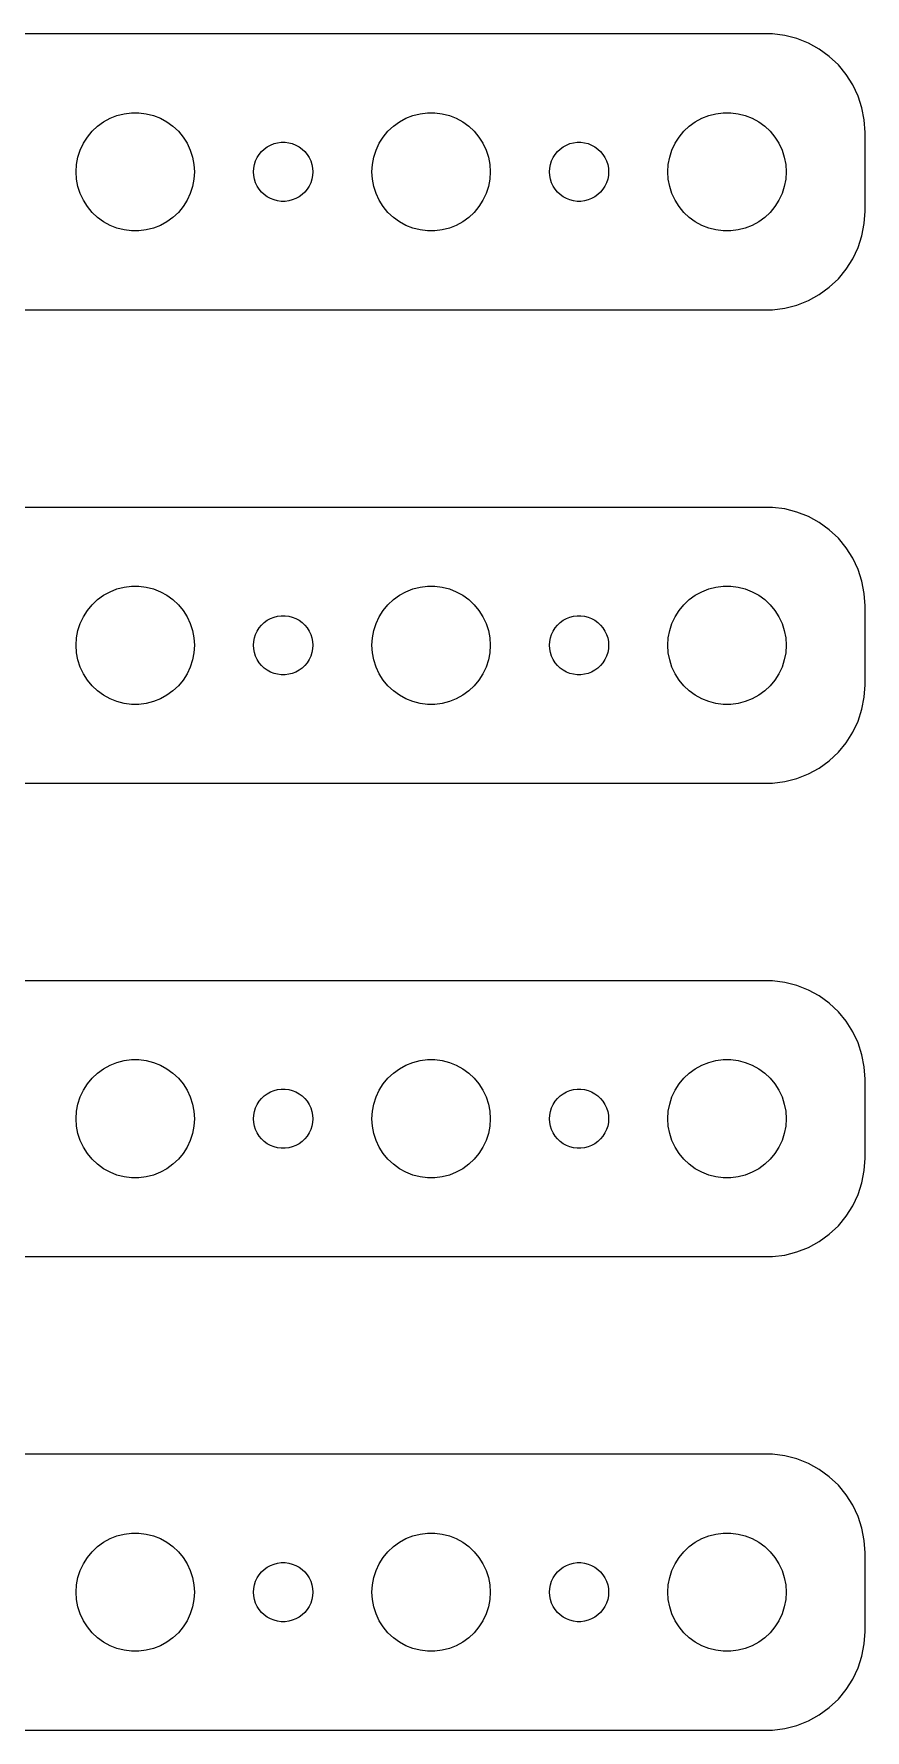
# Model space of a CAD drawing. Header units: metres. Extents: x -82 to 82, y 65 to 151.
# Drawn here: x 39.9 to 82, y 65 to 151 of the extents above; entities that cross this region are included whole.
import ezdxf

# ---------------------------------------------------------------- set-up
doc = ezdxf.new("R2010")
doc.units = ezdxf.units.M

msp = doc.modelspace()

# ---------------------------------------------------------------- linework, layer by layer
for p, q in [((77.3139, 150.99), (-77.3139, 150.99)), ((77.9369, 150.911), (77.3139, 150.99)), ((78.5451, 150.755), (77.9369, 150.911)), ((79.1289, 150.524), (78.5451, 150.755)), ((79.6791, 150.222), (79.1289, 150.524)), ((80.1871, 149.853), (79.6791, 150.222)), ((80.6448, 149.423), (80.1871, 149.853)), ((81.0451, 148.939), (80.6448, 149.423)), ((81.3815, 148.409), (81.0451, 148.939)), ((81.6489, 147.841), (81.3815, 148.409)), ((81.8429, 147.243), (81.6489, 147.841)), ((81.9606, 146.627), (81.8429, 147.243)), ((42.8131, 146.054), (43.0877, 146.312)), ((43.0877, 146.312), (43.3925, 146.533)), ((43.3925, 146.533), (43.7227, 146.714)), ((43.7227, 146.714), (44.0729, 146.853)), ((44.0729, 146.853), (44.4379, 146.947)), ((44.4379, 146.947), (44.8116, 146.994)), ((44.8116, 146.994), (45.1884, 146.994)), ((45.1884, 146.994), (45.5621, 146.947)), ((45.5621, 146.947), (45.927, 146.853)), ((45.927, 146.853), (46.2773, 146.714)), ((46.2773, 146.714), (46.6075, 146.533)), ((46.6075, 146.533), (46.9123, 146.312)), ((46.9123, 146.312), (47.1869, 146.054)), ((57.8131, 146.054), (58.0877, 146.312)), ((58.0877, 146.312), (58.3925, 146.533)), ((58.3925, 146.533), (58.7227, 146.714)), ((58.7227, 146.714), (59.0729, 146.853)), ((59.0729, 146.853), (59.4379, 146.947)), ((59.4379, 146.947), (59.8116, 146.994)), ((59.8116, 146.994), (60.1884, 146.994)), ((60.1884, 146.994), (60.5621, 146.947)), ((60.5621, 146.947), (60.927, 146.853)), ((60.927, 146.853), (61.2773, 146.714)), ((61.2773, 146.714), (61.6075, 146.533)), ((61.6075, 146.533), (61.9123, 146.312)), ((61.9123, 146.312), (62.1869, 146.054)), ((72.8131, 146.054), (73.0877, 146.312)), ((73.0877, 146.312), (73.3925, 146.533)), ((73.3925, 146.533), (73.7227, 146.714)), ((73.7227, 146.714), (74.073, 146.853)), ((74.073, 146.853), (74.4379, 146.947)), ((74.4379, 146.947), (74.8116, 146.994)), ((74.8116, 146.994), (75.1884, 146.994)), ((75.1884, 146.994), (75.5621, 146.947)), ((75.5621, 146.947), (75.927, 146.853)), ((75.927, 146.853), (76.2773, 146.714)), ((76.2773, 146.714), (76.6075, 146.533)), ((76.6075, 146.533), (76.9123, 146.312)), ((76.9123, 146.312), (77.1869, 146.054)), ((82, 146), (81.9606, 146.627)), ((42.2107, 145.104), (42.3711, 145.445)), ((42.3711, 145.445), (42.5729, 145.763)), ((42.5729, 145.763), (42.8131, 146.054)), ((47.1869, 146.054), (47.427, 145.763)), ((47.427, 145.763), (47.6289, 145.445)), ((47.6289, 145.445), (47.7893, 145.104)), ((51.6963, 145.266), (51.8613, 145.357)), ((51.8613, 145.357), (52.0365, 145.427)), ((52.0365, 145.427), (52.2189, 145.473)), ((52.2189, 145.473), (52.4058, 145.497)), ((52.4058, 145.497), (52.5942, 145.497)), ((52.5942, 145.497), (52.7811, 145.473)), ((52.7811, 145.473), (52.9635, 145.427)), ((52.9635, 145.427), (53.1387, 145.357)), ((53.1387, 145.357), (53.3037, 145.266)), ((57.2107, 145.104), (57.3711, 145.445)), ((57.3711, 145.445), (57.5729, 145.763)), ((57.5729, 145.763), (57.8131, 146.054)), ((62.1869, 146.054), (62.427, 145.763)), ((62.427, 145.763), (62.6289, 145.445)), ((62.6289, 145.445), (62.7893, 145.104)), ((66.6963, 145.266), (66.8613, 145.357)), ((66.8613, 145.357), (67.0365, 145.427)), ((67.0365, 145.427), (67.2189, 145.473)), ((67.2189, 145.473), (67.4058, 145.497)), ((67.4058, 145.497), (67.5942, 145.497)), ((67.5942, 145.497), (67.7811, 145.473)), ((67.7811, 145.473), (67.9635, 145.427)), ((67.9635, 145.427), (68.1387, 145.357)), ((68.1387, 145.357), (68.3037, 145.266)), ((72.2107, 145.104), (72.3711, 145.445)), ((72.3711, 145.445), (72.573, 145.763)), ((72.573, 145.763), (72.8131, 146.054)), ((77.1869, 146.054), (77.427, 145.763)), ((77.427, 145.763), (77.6289, 145.445)), ((77.6289, 145.445), (77.7893, 145.104)), ((82, 142), (82, 146)), ((42.0237, 144.376), (42.0942, 144.746)), ((42.0942, 144.746), (42.2107, 145.104)), ((47.7893, 145.104), (47.9057, 144.746)), ((47.9057, 144.746), (47.9763, 144.376)), ((51.0471, 144.373), (51.1053, 144.552)), ((51.1053, 144.552), (51.1855, 144.723)), ((51.1855, 144.723), (51.2865, 144.882)), ((51.2865, 144.882), (51.4065, 145.027)), ((51.4065, 145.027), (51.5439, 145.156)), ((51.5439, 145.156), (51.6963, 145.266)), ((53.3037, 145.266), (53.4561, 145.156)), ((53.4561, 145.156), (53.5934, 145.027)), ((53.5934, 145.027), (53.7135, 144.882)), ((53.7135, 144.882), (53.8145, 144.723)), ((53.8145, 144.723), (53.8947, 144.552)), ((53.8947, 144.552), (53.9529, 144.373)), ((57.0237, 144.376), (57.0942, 144.746)), ((57.0942, 144.746), (57.2107, 145.104)), ((62.7893, 145.104), (62.9057, 144.746)), ((62.9057, 144.746), (62.9763, 144.376)), ((66.0471, 144.373), (66.1053, 144.552)), ((66.1053, 144.552), (66.1855, 144.723)), ((66.1855, 144.723), (66.2865, 144.882)), ((66.2865, 144.882), (66.4065, 145.027)), ((66.4065, 145.027), (66.5439, 145.156)), ((66.5439, 145.156), (66.6963, 145.266)), ((68.3037, 145.266), (68.4561, 145.156)), ((68.4561, 145.156), (68.5934, 145.027)), ((68.5934, 145.027), (68.7135, 144.882)), ((68.7135, 144.882), (68.8145, 144.723)), ((68.8145, 144.723), (68.8947, 144.552)), ((68.8947, 144.552), (68.9529, 144.373)), ((72.0237, 144.376), (72.0943, 144.746)), ((72.0943, 144.746), (72.2107, 145.104)), ((77.7893, 145.104), (77.9057, 144.746)), ((77.9057, 144.746), (77.9763, 144.376)), ((42, 144), (42.0237, 144.376)), ((42.0237, 143.624), (42, 144)), ((42.0942, 143.254), (42.0237, 143.624)), ((47.9763, 143.624), (47.9057, 143.254)), ((47.9763, 144.376), (48, 144)), ((48, 144), (47.9763, 143.624)), ((51, 144), (51.0118, 144.188)), ((51.0118, 143.812), (51, 144)), ((51.0118, 144.188), (51.0471, 144.373)), ((51.0471, 143.627), (51.0118, 143.812)), ((51.1053, 143.448), (51.0471, 143.627)), ((53.9529, 143.627), (53.8947, 143.448)), ((53.9529, 144.373), (53.9882, 144.188)), ((53.9882, 143.812), (53.9529, 143.627)), ((53.9882, 144.188), (54, 144)), ((54, 144), (53.9882, 143.812)), ((57, 144), (57.0237, 144.376)), ((57.0237, 143.624), (57, 144)), ((57.0942, 143.254), (57.0237, 143.624)), ((62.9763, 143.624), (62.9057, 143.254)), ((62.9763, 144.376), (63, 144)), ((63, 144), (62.9763, 143.624)), ((66, 144), (66.0118, 144.188)), ((66.0118, 143.812), (66, 144)), ((66.0118, 144.188), (66.0471, 144.373)), ((66.0471, 143.627), (66.0118, 143.812)), ((66.1053, 143.448), (66.0471, 143.627)), ((68.9529, 143.627), (68.8947, 143.448)), ((68.9529, 144.373), (68.9882, 144.188)), ((68.9882, 143.812), (68.9529, 143.627)), ((68.9882, 144.188), (69, 144)), ((69, 144), (68.9882, 143.812)), ((72, 144), (72.0237, 144.376)), ((72.0237, 143.624), (72, 144)), ((72.0943, 143.254), (72.0237, 143.624)), ((77.9763, 143.624), (77.9057, 143.254)), ((77.9763, 144.376), (78, 144)), ((78, 144), (77.9763, 143.624)), ((42.2107, 142.896), (42.0942, 143.254)), ((42.3711, 142.555), (42.2107, 142.896)), ((47.7893, 142.896), (47.6289, 142.555)), ((47.9057, 143.254), (47.7893, 142.896)), ((51.1855, 143.277), (51.1053, 143.448)), ((51.2865, 143.118), (51.1855, 143.277)), ((51.4065, 142.973), (51.2865, 143.118)), ((51.5439, 142.844), (51.4065, 142.973)), ((51.6963, 142.734), (51.5439, 142.844)), ((51.8613, 142.643), (51.6963, 142.734)), ((53.3037, 142.734), (53.1387, 142.643)), ((53.4561, 142.844), (53.3037, 142.734)), ((53.5934, 142.973), (53.4561, 142.844)), ((53.7135, 143.118), (53.5934, 142.973)), ((53.8145, 143.277), (53.7135, 143.118)), ((53.8947, 143.448), (53.8145, 143.277)), ((57.2107, 142.896), (57.0942, 143.254)), ((57.3711, 142.555), (57.2107, 142.896)), ((62.7893, 142.896), (62.6289, 142.555)), ((62.9057, 143.254), (62.7893, 142.896)), ((66.1855, 143.277), (66.1053, 143.448)), ((66.2865, 143.118), (66.1855, 143.277)), ((66.4065, 142.973), (66.2865, 143.118)), ((66.5439, 142.844), (66.4065, 142.973)), ((66.6963, 142.734), (66.5439, 142.844)), ((66.8613, 142.643), (66.6963, 142.734)), ((68.3037, 142.734), (68.1387, 142.643)), ((68.4561, 142.844), (68.3037, 142.734)), ((68.5934, 142.973), (68.4561, 142.844)), ((68.7135, 143.118), (68.5934, 142.973)), ((68.8145, 143.277), (68.7135, 143.118)), ((68.8947, 143.448), (68.8145, 143.277)), ((72.2107, 142.896), (72.0943, 143.254)), ((72.3711, 142.555), (72.2107, 142.896)), ((77.7893, 142.896), (77.6289, 142.555)), ((77.9057, 143.254), (77.7893, 142.896)), ((42.5729, 142.237), (42.3711, 142.555)), ((42.8131, 141.946), (42.5729, 142.237)), ((43.0877, 141.688), (42.8131, 141.946)), ((47.1869, 141.946), (46.9123, 141.688)), ((47.427, 142.237), (47.1869, 141.946)), ((47.6289, 142.555), (47.427, 142.237)), ((52.0365, 142.573), (51.8613, 142.643)), ((52.2189, 142.527), (52.0365, 142.573)), ((52.4058, 142.503), (52.2189, 142.527)), ((52.5942, 142.503), (52.4058, 142.503)), ((52.7811, 142.527), (52.5942, 142.503)), ((52.9635, 142.573), (52.7811, 142.527)), ((53.1387, 142.643), (52.9635, 142.573)), ((57.5729, 142.237), (57.3711, 142.555)), ((57.8131, 141.946), (57.5729, 142.237)), ((58.0877, 141.688), (57.8131, 141.946)), ((62.1869, 141.946), (61.9123, 141.688)), ((62.427, 142.237), (62.1869, 141.946)), ((62.6289, 142.555), (62.427, 142.237)), ((67.0365, 142.573), (66.8613, 142.643)), ((67.2189, 142.527), (67.0365, 142.573)), ((67.4058, 142.503), (67.2189, 142.527)), ((67.5942, 142.503), (67.4058, 142.503)), ((67.7811, 142.527), (67.5942, 142.503)), ((67.9635, 142.573), (67.7811, 142.527)), ((68.1387, 142.643), (67.9635, 142.573)), ((72.573, 142.237), (72.3711, 142.555)), ((72.8131, 141.946), (72.573, 142.237)), ((73.0877, 141.688), (72.8131, 141.946)), ((77.1869, 141.946), (76.9123, 141.688)), ((77.427, 142.237), (77.1869, 141.946)), ((77.6289, 142.555), (77.427, 142.237)), ((81.9606, 141.373), (82, 142)), ((43.3925, 141.467), (43.0877, 141.688)), ((43.7227, 141.286), (43.3925, 141.467)), ((44.0729, 141.147), (43.7227, 141.286)), ((44.4379, 141.053), (44.0729, 141.147)), ((44.8116, 141.006), (44.4379, 141.053)), ((45.5621, 141.053), (45.1884, 141.006)), ((45.927, 141.147), (45.5621, 141.053)), ((46.2773, 141.286), (45.927, 141.147)), ((46.6075, 141.467), (46.2773, 141.286)), ((46.9123, 141.688), (46.6075, 141.467)), ((58.3925, 141.467), (58.0877, 141.688)), ((58.7227, 141.286), (58.3925, 141.467)), ((59.0729, 141.147), (58.7227, 141.286)), ((59.4379, 141.053), (59.0729, 141.147)), ((59.8116, 141.006), (59.4379, 141.053)), ((60.5621, 141.053), (60.1884, 141.006)), ((60.927, 141.147), (60.5621, 141.053)), ((61.2773, 141.286), (60.927, 141.147)), ((61.6075, 141.467), (61.2773, 141.286)), ((61.9123, 141.688), (61.6075, 141.467)), ((73.3925, 141.467), (73.0877, 141.688)), ((73.7227, 141.286), (73.3925, 141.467)), ((74.073, 141.147), (73.7227, 141.286)), ((74.4379, 141.053), (74.073, 141.147)), ((74.8116, 141.006), (74.4379, 141.053)), ((75.5621, 141.053), (75.1884, 141.006)), ((75.927, 141.147), (75.5621, 141.053)), ((76.2773, 141.286), (75.927, 141.147)), ((76.6075, 141.467), (76.2773, 141.286)), ((76.9123, 141.688), (76.6075, 141.467)), ((81.8429, 140.757), (81.9606, 141.373)), ((45.1884, 141.006), (44.8116, 141.006)), ((60.1884, 141.006), (59.8116, 141.006)), ((75.1884, 141.006), (74.8116, 141.006)), ((81.3815, 139.591), (81.6489, 140.159)), ((81.6489, 140.159), (81.8429, 140.757)), ((81.0451, 139.061), (81.3815, 139.591)), ((80.1871, 138.147), (80.6448, 138.577)), ((80.6448, 138.577), (81.0451, 139.061)), ((79.1289, 137.476), (79.6791, 137.778)), ((79.6791, 137.778), (80.1871, 138.147)), ((-77.3139, 137.01), (77.3139, 137.01)), ((77.3139, 137.01), (77.9369, 137.089)), ((77.9369, 137.089), (78.5451, 137.245)), ((78.5451, 137.245), (79.1289, 137.476)), ((77.3139, 126.99), (-77.3139, 126.99)), ((77.9369, 126.911), (77.3139, 126.99)), ((78.5451, 126.755), (77.9369, 126.911)), ((79.1289, 126.524), (78.5451, 126.755)), ((79.6791, 126.222), (79.1289, 126.524)), ((80.1871, 125.853), (79.6791, 126.222)), ((80.6448, 125.423), (80.1871, 125.853)), ((81.0451, 124.939), (80.6448, 125.423)), ((81.3815, 124.409), (81.0451, 124.939)), ((81.6489, 123.841), (81.3815, 124.409)), ((81.8429, 123.243), (81.6489, 123.841)), ((44.4379, 122.947), (44.8116, 122.994)), ((44.8116, 122.994), (45.1884, 122.994)), ((45.1884, 122.994), (45.5621, 122.947)), ((59.4379, 122.947), (59.8116, 122.994)), ((59.8116, 122.994), (60.1884, 122.994)), ((60.1884, 122.994), (60.5621, 122.947)), ((74.4379, 122.947), (74.8116, 122.994)), ((74.8116, 122.994), (75.1884, 122.994)), ((75.1884, 122.994), (75.5621, 122.947)), ((81.9606, 122.627), (81.8429, 123.243)), ((42.8131, 122.054), (43.0877, 122.312)), ((43.0877, 122.312), (43.3925, 122.533)), ((43.3925, 122.533), (43.7227, 122.714)), ((43.7227, 122.714), (44.0729, 122.853)), ((44.0729, 122.853), (44.4379, 122.947)), ((45.5621, 122.947), (45.927, 122.853)), ((45.927, 122.853), (46.2773, 122.714)), ((46.2773, 122.714), (46.6075, 122.533)), ((46.6075, 122.533), (46.9123, 122.312)), ((46.9123, 122.312), (47.1869, 122.054)), ((57.8131, 122.054), (58.0877, 122.312)), ((58.0877, 122.312), (58.3925, 122.533)), ((58.3925, 122.533), (58.7227, 122.714)), ((58.7227, 122.714), (59.0729, 122.853)), ((59.0729, 122.853), (59.4379, 122.947)), ((60.5621, 122.947), (60.927, 122.853)), ((60.927, 122.853), (61.2773, 122.714)), ((61.2773, 122.714), (61.6075, 122.533)), ((61.6075, 122.533), (61.9123, 122.312)), ((61.9123, 122.312), (62.1869, 122.054)), ((72.8131, 122.054), (73.0877, 122.312)), ((73.0877, 122.312), (73.3925, 122.533)), ((73.3925, 122.533), (73.7227, 122.714)), ((73.7227, 122.714), (74.073, 122.853)), ((74.073, 122.853), (74.4379, 122.947)), ((75.5621, 122.947), (75.927, 122.853)), ((75.927, 122.853), (76.2773, 122.714)), ((76.2773, 122.714), (76.6075, 122.533)), ((76.6075, 122.533), (76.9123, 122.312)), ((76.9123, 122.312), (77.1869, 122.054)), ((82, 122), (81.9606, 122.627)), ((42.2107, 121.104), (42.3711, 121.445)), ((42.3711, 121.445), (42.5729, 121.763)), ((42.5729, 121.763), (42.8131, 122.054)), ((47.1869, 122.054), (47.427, 121.763)), ((47.427, 121.763), (47.6289, 121.445)), ((47.6289, 121.445), (47.7893, 121.104)), ((51.5439, 121.156), (51.6963, 121.266)), ((51.6963, 121.266), (51.8613, 121.357)), ((51.8613, 121.357), (52.0365, 121.427)), ((52.0365, 121.427), (52.2189, 121.473)), ((52.2189, 121.473), (52.4058, 121.497)), ((52.4058, 121.497), (52.5942, 121.497)), ((52.5942, 121.497), (52.7811, 121.473)), ((52.7811, 121.473), (52.9635, 121.427)), ((52.9635, 121.427), (53.1387, 121.357)), ((53.1387, 121.357), (53.3037, 121.266)), ((53.3037, 121.266), (53.4561, 121.156)), ((57.2107, 121.104), (57.3711, 121.445)), ((57.3711, 121.445), (57.5729, 121.763)), ((57.5729, 121.763), (57.8131, 122.054)), ((62.1869, 122.054), (62.427, 121.763)), ((62.427, 121.763), (62.6289, 121.445)), ((62.6289, 121.445), (62.7893, 121.104)), ((66.5439, 121.156), (66.6963, 121.266)), ((66.6963, 121.266), (66.8613, 121.357)), ((66.8613, 121.357), (67.0365, 121.427)), ((67.0365, 121.427), (67.2189, 121.473)), ((67.2189, 121.473), (67.4058, 121.497)), ((67.4058, 121.497), (67.5942, 121.497)), ((67.5942, 121.497), (67.7811, 121.473)), ((67.7811, 121.473), (67.9635, 121.427)), ((67.9635, 121.427), (68.1387, 121.357)), ((68.1387, 121.357), (68.3037, 121.266)), ((68.3037, 121.266), (68.4561, 121.156)), ((72.2107, 121.104), (72.3711, 121.445)), ((72.3711, 121.445), (72.573, 121.763)), ((72.573, 121.763), (72.8131, 122.054)), ((77.1869, 122.054), (77.427, 121.763)), ((77.427, 121.763), (77.6289, 121.445)), ((77.6289, 121.445), (77.7893, 121.104)), ((82, 118), (82, 122)), ((42, 120), (42.0237, 120.376)), ((42.0237, 120.376), (42.0942, 120.746)), ((42.0942, 120.746), (42.2107, 121.104)), ((47.7893, 121.104), (47.9057, 120.746)), ((47.9057, 120.746), (47.9763, 120.376)), ((47.9763, 120.376), (48, 120)), ((51.0118, 120.188), (51.0471, 120.373)), ((51.0471, 120.373), (51.1053, 120.552)), ((51.1053, 120.552), (51.1855, 120.723)), ((51.1855, 120.723), (51.2865, 120.882)), ((51.2865, 120.882), (51.4065, 121.027)), ((51.4065, 121.027), (51.5439, 121.156)), ((53.4561, 121.156), (53.5934, 121.027)), ((53.5934, 121.027), (53.7135, 120.882)), ((53.7135, 120.882), (53.8145, 120.723)), ((53.8145, 120.723), (53.8947, 120.552)), ((53.8947, 120.552), (53.9529, 120.373)), ((53.9529, 120.373), (53.9882, 120.188)), ((57, 120), (57.0237, 120.376)), ((57.0237, 120.376), (57.0942, 120.746)), ((57.0942, 120.746), (57.2107, 121.104)), ((62.7893, 121.104), (62.9057, 120.746)), ((62.9057, 120.746), (62.9763, 120.376)), ((62.9763, 120.376), (63, 120)), ((66.0118, 120.188), (66.0471, 120.373)), ((66.0471, 120.373), (66.1053, 120.552)), ((66.1053, 120.552), (66.1855, 120.723)), ((66.1855, 120.723), (66.2865, 120.882)), ((66.2865, 120.882), (66.4065, 121.027)), ((66.4065, 121.027), (66.5439, 121.156)), ((68.4561, 121.156), (68.5934, 121.027)), ((68.5934, 121.027), (68.7135, 120.882)), ((68.7135, 120.882), (68.8145, 120.723)), ((68.8145, 120.723), (68.8947, 120.552)), ((68.8947, 120.552), (68.9529, 120.373)), ((68.9529, 120.373), (68.9882, 120.188)), ((72, 120), (72.0237, 120.376)), ((72.0237, 120.376), (72.0943, 120.746)), ((72.0943, 120.746), (72.2107, 121.104)), ((77.7893, 121.104), (77.9057, 120.746)), ((77.9057, 120.746), (77.9763, 120.376)), ((77.9763, 120.376), (78, 120)), ((42.0237, 119.624), (42, 120)), ((42.0942, 119.254), (42.0237, 119.624)), ((47.9763, 119.624), (47.9057, 119.254)), ((48, 120), (47.9763, 119.624)), ((51, 120), (51.0118, 120.188)), ((51.0118, 119.812), (51, 120)), ((51.0471, 119.627), (51.0118, 119.812)), ((51.1053, 119.448), (51.0471, 119.627)), ((53.9529, 119.627), (53.8947, 119.448)), ((53.9882, 119.812), (53.9529, 119.627)), ((53.9882, 120.188), (54, 120)), ((54, 120), (53.9882, 119.812)), ((57.0237, 119.624), (57, 120)), ((57.0942, 119.254), (57.0237, 119.624)), ((62.9763, 119.624), (62.9057, 119.254)), ((63, 120), (62.9763, 119.624)), ((66, 120), (66.0118, 120.188)), ((66.0118, 119.812), (66, 120)), ((66.0471, 119.627), (66.0118, 119.812)), ((66.1053, 119.448), (66.0471, 119.627)), ((68.9529, 119.627), (68.8947, 119.448)), ((68.9882, 119.812), (68.9529, 119.627)), ((68.9882, 120.188), (69, 120)), ((69, 120), (68.9882, 119.812)), ((72.0237, 119.624), (72, 120)), ((72.0943, 119.254), (72.0237, 119.624)), ((77.9763, 119.624), (77.9057, 119.254)), ((78, 120), (77.9763, 119.624)), ((42.2107, 118.896), (42.0942, 119.254)), ((42.3711, 118.555), (42.2107, 118.896)), ((47.7893, 118.896), (47.6289, 118.555)), ((47.9057, 119.254), (47.7893, 118.896)), ((51.1855, 119.277), (51.1053, 119.448)), ((51.2865, 119.118), (51.1855, 119.277)), ((51.4065, 118.973), (51.2865, 119.118)), ((51.5439, 118.844), (51.4065, 118.973)), ((51.6963, 118.734), (51.5439, 118.844)), ((51.8613, 118.643), (51.6963, 118.734)), ((53.3037, 118.734), (53.1387, 118.643)), ((53.4561, 118.844), (53.3037, 118.734)), ((53.5934, 118.973), (53.4561, 118.844)), ((53.7135, 119.118), (53.5934, 118.973)), ((53.8145, 119.277), (53.7135, 119.118)), ((53.8947, 119.448), (53.8145, 119.277)), ((57.2107, 118.896), (57.0942, 119.254)), ((57.3711, 118.555), (57.2107, 118.896)), ((62.7893, 118.896), (62.6289, 118.555)), ((62.9057, 119.254), (62.7893, 118.896)), ((66.1855, 119.277), (66.1053, 119.448)), ((66.2865, 119.118), (66.1855, 119.277)), ((66.4065, 118.973), (66.2865, 119.118)), ((66.5439, 118.844), (66.4065, 118.973)), ((66.6963, 118.734), (66.5439, 118.844)), ((66.8613, 118.643), (66.6963, 118.734)), ((68.3037, 118.734), (68.1387, 118.643)), ((68.4561, 118.844), (68.3037, 118.734)), ((68.5934, 118.973), (68.4561, 118.844)), ((68.7135, 119.118), (68.5934, 118.973)), ((68.8145, 119.277), (68.7135, 119.118)), ((68.8947, 119.448), (68.8145, 119.277)), ((72.2107, 118.896), (72.0943, 119.254)), ((72.3711, 118.555), (72.2107, 118.896)), ((77.7893, 118.896), (77.6289, 118.555)), ((77.9057, 119.254), (77.7893, 118.896)), ((42.5729, 118.237), (42.3711, 118.555)), ((42.8131, 117.946), (42.5729, 118.237)), ((43.0877, 117.688), (42.8131, 117.946)), ((47.1869, 117.946), (46.9123, 117.688)), ((47.427, 118.237), (47.1869, 117.946)), ((47.6289, 118.555), (47.427, 118.237)), ((52.0365, 118.573), (51.8613, 118.643)), ((52.2189, 118.527), (52.0365, 118.573)), ((52.4058, 118.503), (52.2189, 118.527)), ((52.5942, 118.503), (52.4058, 118.503)), ((52.7811, 118.527), (52.5942, 118.503)), ((52.9635, 118.573), (52.7811, 118.527)), ((53.1387, 118.643), (52.9635, 118.573)), ((57.5729, 118.237), (57.3711, 118.555)), ((57.8131, 117.946), (57.5729, 118.237)), ((58.0877, 117.688), (57.8131, 117.946)), ((62.1869, 117.946), (61.9123, 117.688)), ((62.427, 118.237), (62.1869, 117.946)), ((62.6289, 118.555), (62.427, 118.237)), ((67.0365, 118.573), (66.8613, 118.643)), ((67.2189, 118.527), (67.0365, 118.573)), ((67.4058, 118.503), (67.2189, 118.527)), ((67.5942, 118.503), (67.4058, 118.503)), ((67.7811, 118.527), (67.5942, 118.503)), ((67.9635, 118.573), (67.7811, 118.527)), ((68.1387, 118.643), (67.9635, 118.573)), ((72.573, 118.237), (72.3711, 118.555)), ((72.8131, 117.946), (72.573, 118.237)), ((73.0877, 117.688), (72.8131, 117.946)), ((77.1869, 117.946), (76.9123, 117.688)), ((77.427, 118.237), (77.1869, 117.946)), ((77.6289, 118.555), (77.427, 118.237)), ((81.9606, 117.373), (82, 118)), ((43.3925, 117.467), (43.0877, 117.688)), ((43.7227, 117.286), (43.3925, 117.467)), ((44.0729, 117.147), (43.7227, 117.286)), ((44.4379, 117.053), (44.0729, 117.147)), ((44.8116, 117.006), (44.4379, 117.053)), ((45.1884, 117.006), (44.8116, 117.006)), ((45.5621, 117.053), (45.1884, 117.006)), ((45.927, 117.147), (45.5621, 117.053)), ((46.2773, 117.286), (45.927, 117.147)), ((46.6075, 117.467), (46.2773, 117.286)), ((46.9123, 117.688), (46.6075, 117.467)), ((58.3925, 117.467), (58.0877, 117.688)), ((58.7227, 117.286), (58.3925, 117.467)), ((59.0729, 117.147), (58.7227, 117.286)), ((59.4379, 117.053), (59.0729, 117.147)), ((59.8116, 117.006), (59.4379, 117.053)), ((60.1884, 117.006), (59.8116, 117.006)), ((60.5621, 117.053), (60.1884, 117.006)), ((60.927, 117.147), (60.5621, 117.053)), ((61.2773, 117.286), (60.927, 117.147)), ((61.6075, 117.467), (61.2773, 117.286)), ((61.9123, 117.688), (61.6075, 117.467)), ((73.3925, 117.467), (73.0877, 117.688)), ((73.7227, 117.286), (73.3925, 117.467)), ((74.073, 117.147), (73.7227, 117.286)), ((74.4379, 117.053), (74.073, 117.147)), ((74.8116, 117.006), (74.4379, 117.053)), ((75.1884, 117.006), (74.8116, 117.006)), ((75.5621, 117.053), (75.1884, 117.006)), ((75.927, 117.147), (75.5621, 117.053)), ((76.2773, 117.286), (75.927, 117.147)), ((76.6075, 117.467), (76.2773, 117.286)), ((76.9123, 117.688), (76.6075, 117.467)), ((81.8429, 116.757), (81.9606, 117.373)), ((81.3815, 115.591), (81.6489, 116.159)), ((81.6489, 116.159), (81.8429, 116.757)), ((81.0451, 115.061), (81.3815, 115.591)), ((80.1871, 114.147), (80.6448, 114.577)), ((80.6448, 114.577), (81.0451, 115.061)), ((79.1289, 113.476), (79.6791, 113.778)), ((79.6791, 113.778), (80.1871, 114.147)), ((-77.3139, 113.01), (77.3139, 113.01)), ((77.3139, 113.01), (77.9369, 113.089)), ((77.9369, 113.089), (78.5451, 113.245)), ((78.5451, 113.245), (79.1289, 113.476)), ((77.3139, 102.99), (-77.3139, 102.99)), ((77.9369, 102.911), (77.3139, 102.99)), ((78.5451, 102.755), (77.9369, 102.911)), ((79.1289, 102.524), (78.5451, 102.755)), ((79.6791, 102.222), (79.1289, 102.524)), ((80.1871, 101.853), (79.6791, 102.222)), ((80.6448, 101.423), (80.1871, 101.853)), ((81.0451, 100.939), (80.6448, 101.423)), ((81.3815, 100.409), (81.0451, 100.939)), ((81.6489, 99.8406), (81.3815, 100.409)), ((81.8429, 99.2434), (81.6489, 99.8406)), ((44.0729, 98.8532), (44.4379, 98.9469)), ((44.4379, 98.9469), (44.8116, 98.9941)), ((44.8116, 98.9941), (45.1884, 98.9941)), ((45.1884, 98.9941), (45.5621, 98.9469)), ((45.5621, 98.9469), (45.927, 98.8532)), ((59.0729, 98.8532), (59.4379, 98.9469)), ((59.4379, 98.9469), (59.8116, 98.9941)), ((59.8116, 98.9941), (60.1884, 98.9941)), ((60.1884, 98.9941), (60.5621, 98.9469)), ((60.5621, 98.9469), (60.927, 98.8532)), ((74.073, 98.8532), (74.4379, 98.9469)), ((74.4379, 98.9469), (74.8116, 98.9941)), ((74.8116, 98.9941), (75.1884, 98.9941)), ((75.1884, 98.9941), (75.5621, 98.9469)), ((75.5621, 98.9469), (75.927, 98.8532)), ((81.9606, 98.6267), (81.8429, 99.2434)), ((42.5729, 97.7634), (42.8131, 98.0536)), ((42.8131, 98.0536), (43.0877, 98.3115)), ((43.0877, 98.3115), (43.3925, 98.533)), ((43.3925, 98.533), (43.7227, 98.7145)), ((43.7227, 98.7145), (44.0729, 98.8532)), ((45.927, 98.8532), (46.2773, 98.7145)), ((46.2773, 98.7145), (46.6075, 98.533)), ((46.6075, 98.533), (46.9123, 98.3115)), ((46.9123, 98.3115), (47.1869, 98.0536)), ((47.1869, 98.0536), (47.427, 97.7634)), ((57.5729, 97.7634), (57.8131, 98.0536)), ((57.8131, 98.0536), (58.0877, 98.3115)), ((58.0877, 98.3115), (58.3925, 98.533)), ((58.3925, 98.533), (58.7227, 98.7145)), ((58.7227, 98.7145), (59.0729, 98.8532)), ((60.927, 98.8532), (61.2773, 98.7145)), ((61.2773, 98.7145), (61.6075, 98.533)), ((61.6075, 98.533), (61.9123, 98.3115)), ((61.9123, 98.3115), (62.1869, 98.0536)), ((62.1869, 98.0536), (62.427, 97.7634)), ((72.573, 97.7634), (72.8131, 98.0536)), ((72.8131, 98.0536), (73.0877, 98.3115)), ((73.0877, 98.3115), (73.3925, 98.533)), ((73.3925, 98.533), (73.7227, 98.7145)), ((73.7227, 98.7145), (74.073, 98.8532)), ((75.927, 98.8532), (76.2773, 98.7145)), ((76.2773, 98.7145), (76.6075, 98.533)), ((76.6075, 98.533), (76.9123, 98.3115)), ((76.9123, 98.3115), (77.1869, 98.0536)), ((77.1869, 98.0536), (77.427, 97.7634)), ((82, 98), (81.9606, 98.6267)), ((42.2107, 97.1044), (42.3711, 97.4453)), ((42.3711, 97.4453), (42.5729, 97.7634)), ((47.427, 97.7634), (47.6289, 97.4453)), ((47.6289, 97.4453), (47.7893, 97.1044)), ((51.5439, 97.1558), (51.6963, 97.2665)), ((51.6963, 97.2665), (51.8613, 97.3572)), ((51.8613, 97.3572), (52.0365, 97.4266)), ((52.0365, 97.4266), (52.2189, 97.4734)), ((52.2189, 97.4734), (52.4058, 97.497)), ((52.4058, 97.497), (52.5942, 97.497)), ((52.5942, 97.497), (52.7811, 97.4734)), ((52.7811, 97.4734), (52.9635, 97.4266)), ((52.9635, 97.4266), (53.1387, 97.3572)), ((53.1387, 97.3572), (53.3037, 97.2665)), ((53.3037, 97.2665), (53.4561, 97.1558)), ((57.2107, 97.1044), (57.3711, 97.4453)), ((57.3711, 97.4453), (57.5729, 97.7634)), ((62.427, 97.7634), (62.6289, 97.4453)), ((62.6289, 97.4453), (62.7893, 97.1044)), ((66.5439, 97.1558), (66.6963, 97.2665)), ((66.6963, 97.2665), (66.8613, 97.3572)), ((66.8613, 97.3572), (67.0365, 97.4266)), ((67.0365, 97.4266), (67.2189, 97.4734)), ((67.2189, 97.4734), (67.4058, 97.497)), ((67.4058, 97.497), (67.5942, 97.497)), ((67.5942, 97.497), (67.7811, 97.4734)), ((67.7811, 97.4734), (67.9635, 97.4266)), ((67.9635, 97.4266), (68.1387, 97.3572)), ((68.1387, 97.3572), (68.3037, 97.2665)), ((68.3037, 97.2665), (68.4561, 97.1558)), ((72.2107, 97.1044), (72.3711, 97.4453)), ((72.3711, 97.4453), (72.573, 97.7634)), ((77.427, 97.7634), (77.6289, 97.4453)), ((77.6289, 97.4453), (77.7893, 97.1044)), ((82, 94), (82, 98)), ((42, 96), (42.0237, 96.376)), ((42.0237, 96.376), (42.0942, 96.7461)), ((42.0942, 96.7461), (42.2107, 97.1044)), ((47.7893, 97.1044), (47.9057, 96.7461)), ((47.9057, 96.7461), (47.9763, 96.376)), ((47.9763, 96.376), (48, 96)), ((51.0118, 96.188), (51.0471, 96.373)), ((51.0471, 96.373), (51.1053, 96.5522)), ((51.1053, 96.5522), (51.1855, 96.7226)), ((51.1855, 96.7226), (51.2865, 96.8817)), ((51.2865, 96.8817), (51.4065, 97.0268)), ((51.4065, 97.0268), (51.5439, 97.1558)), ((53.4561, 97.1558), (53.5934, 97.0268)), ((53.5934, 97.0268), (53.7135, 96.8817)), ((53.7135, 96.8817), (53.8145, 96.7226)), ((53.8145, 96.7226), (53.8947, 96.5522)), ((53.8947, 96.5522), (53.9529, 96.373)), ((53.9529, 96.373), (53.9882, 96.188)), ((57, 96), (57.0237, 96.376)), ((57.0237, 96.376), (57.0942, 96.7461)), ((57.0942, 96.7461), (57.2107, 97.1044)), ((62.7893, 97.1044), (62.9057, 96.7461)), ((62.9057, 96.7461), (62.9763, 96.376)), ((62.9763, 96.376), (63, 96)), ((66.0118, 96.188), (66.0471, 96.373)), ((66.0471, 96.373), (66.1053, 96.5522)), ((66.1053, 96.5522), (66.1855, 96.7226)), ((66.1855, 96.7226), (66.2865, 96.8817)), ((66.2865, 96.8817), (66.4065, 97.0268)), ((66.4065, 97.0268), (66.5439, 97.1558)), ((68.4561, 97.1558), (68.5934, 97.0268)), ((68.5934, 97.0268), (68.7135, 96.8817)), ((68.7135, 96.8817), (68.8145, 96.7226)), ((68.8145, 96.7226), (68.8947, 96.5522)), ((68.8947, 96.5522), (68.9529, 96.373)), ((68.9529, 96.373), (68.9882, 96.188)), ((72, 96), (72.0237, 96.376)), ((72.0237, 96.376), (72.0943, 96.7461)), ((72.0943, 96.7461), (72.2107, 97.1044)), ((77.7893, 97.1044), (77.9057, 96.7461)), ((77.9057, 96.7461), (77.9763, 96.376)), ((77.9763, 96.376), (78, 96)), ((42.0237, 95.624), (42, 96)), ((42.0942, 95.2539), (42.0237, 95.624)), ((47.9763, 95.624), (47.9057, 95.2539)), ((48, 96), (47.9763, 95.624)), ((51, 96), (51.0118, 96.188)), ((51.0118, 95.812), (51, 96)), ((51.0471, 95.627), (51.0118, 95.812)), ((51.1053, 95.4478), (51.0471, 95.627)), ((51.1855, 95.2774), (51.1053, 95.4478)), ((53.8947, 95.4478), (53.8145, 95.2774)), ((53.9529, 95.627), (53.8947, 95.4478)), ((53.9882, 95.812), (53.9529, 95.627)), ((53.9882, 96.188), (54, 96)), ((54, 96), (53.9882, 95.812)), ((57.0237, 95.624), (57, 96)), ((57.0942, 95.2539), (57.0237, 95.624)), ((62.9763, 95.624), (62.9057, 95.2539)), ((63, 96), (62.9763, 95.624)), ((66, 96), (66.0118, 96.188)), ((66.0118, 95.812), (66, 96)), ((66.0471, 95.627), (66.0118, 95.812)), ((66.1053, 95.4478), (66.0471, 95.627)), ((66.1855, 95.2774), (66.1053, 95.4478)), ((68.8947, 95.4478), (68.8145, 95.2774)), ((68.9529, 95.627), (68.8947, 95.4478)), ((68.9882, 95.812), (68.9529, 95.627)), ((68.9882, 96.188), (69, 96)), ((69, 96), (68.9882, 95.812)), ((72.0237, 95.624), (72, 96)), ((72.0943, 95.2539), (72.0237, 95.624)), ((77.9763, 95.624), (77.9057, 95.2539)), ((78, 96), (77.9763, 95.624)), ((42.2107, 94.8956), (42.0942, 95.2539)), ((42.3711, 94.5547), (42.2107, 94.8956)), ((47.7893, 94.8956), (47.6289, 94.5547)), ((47.9057, 95.2539), (47.7893, 94.8956)), ((51.2865, 95.1183), (51.1855, 95.2774)), ((51.4065, 94.9732), (51.2865, 95.1183)), ((51.5439, 94.8442), (51.4065, 94.9732)), ((51.6963, 94.7335), (51.5439, 94.8442)), ((51.8613, 94.6428), (51.6963, 94.7335)), ((52.0365, 94.5734), (51.8613, 94.6428)), ((53.1387, 94.6428), (52.9635, 94.5734)), ((53.3037, 94.7335), (53.1387, 94.6428)), ((53.4561, 94.8442), (53.3037, 94.7335)), ((53.5934, 94.9732), (53.4561, 94.8442)), ((53.7135, 95.1183), (53.5934, 94.9732)), ((53.8145, 95.2774), (53.7135, 95.1183)), ((57.2107, 94.8956), (57.0942, 95.2539)), ((57.3711, 94.5547), (57.2107, 94.8956)), ((62.7893, 94.8956), (62.6289, 94.5547)), ((62.9057, 95.2539), (62.7893, 94.8956)), ((66.2865, 95.1183), (66.1855, 95.2774)), ((66.4065, 94.9732), (66.2865, 95.1183)), ((66.5439, 94.8442), (66.4065, 94.9732)), ((66.6963, 94.7335), (66.5439, 94.8442)), ((66.8613, 94.6428), (66.6963, 94.7335)), ((67.0365, 94.5734), (66.8613, 94.6428)), ((68.1387, 94.6428), (67.9635, 94.5734)), ((68.3037, 94.7335), (68.1387, 94.6428)), ((68.4561, 94.8442), (68.3037, 94.7335)), ((68.5934, 94.9732), (68.4561, 94.8442)), ((68.7135, 95.1183), (68.5934, 94.9732)), ((68.8145, 95.2774), (68.7135, 95.1183)), ((72.2107, 94.8956), (72.0943, 95.2539)), ((72.3711, 94.5547), (72.2107, 94.8956)), ((77.7893, 94.8956), (77.6289, 94.5547)), ((77.9057, 95.2539), (77.7893, 94.8956)), ((42.5729, 94.2366), (42.3711, 94.5547)), ((42.8131, 93.9464), (42.5729, 94.2366)), ((43.0877, 93.6885), (42.8131, 93.9464)), ((47.1869, 93.9464), (46.9123, 93.6885)), ((47.427, 94.2366), (47.1869, 93.9464)), ((47.6289, 94.5547), (47.427, 94.2366)), ((52.2189, 94.5266), (52.0365, 94.5734)), ((52.4058, 94.503), (52.2189, 94.5266)), ((52.5942, 94.503), (52.4058, 94.503)), ((52.7811, 94.5266), (52.5942, 94.503)), ((52.9635, 94.5734), (52.7811, 94.5266)), ((57.5729, 94.2366), (57.3711, 94.5547)), ((57.8131, 93.9464), (57.5729, 94.2366)), ((58.0877, 93.6885), (57.8131, 93.9464)), ((62.1869, 93.9464), (61.9123, 93.6885)), ((62.427, 94.2366), (62.1869, 93.9464)), ((62.6289, 94.5547), (62.427, 94.2366)), ((67.2189, 94.5266), (67.0365, 94.5734)), ((67.4058, 94.503), (67.2189, 94.5266)), ((67.5942, 94.503), (67.4058, 94.503)), ((67.7811, 94.5266), (67.5942, 94.503)), ((67.9635, 94.5734), (67.7811, 94.5266)), ((72.573, 94.2366), (72.3711, 94.5547)), ((72.8131, 93.9464), (72.573, 94.2366)), ((73.0877, 93.6885), (72.8131, 93.9464)), ((77.1869, 93.9464), (76.9123, 93.6885)), ((77.427, 94.2366), (77.1869, 93.9464)), ((77.6289, 94.5547), (77.427, 94.2366)), ((81.9606, 93.3733), (82, 94)), ((43.3925, 93.467), (43.0877, 93.6885)), ((43.7227, 93.2855), (43.3925, 93.467)), ((44.0729, 93.1468), (43.7227, 93.2855)), ((44.4379, 93.0531), (44.0729, 93.1468)), ((44.8116, 93.0059), (44.4379, 93.0531)), ((45.1884, 93.0059), (44.8116, 93.0059)), ((45.5621, 93.0531), (45.1884, 93.0059)), ((45.927, 93.1468), (45.5621, 93.0531)), ((46.2773, 93.2855), (45.927, 93.1468)), ((46.6075, 93.467), (46.2773, 93.2855)), ((46.9123, 93.6885), (46.6075, 93.467)), ((58.3925, 93.467), (58.0877, 93.6885)), ((58.7227, 93.2855), (58.3925, 93.467)), ((59.0729, 93.1468), (58.7227, 93.2855)), ((59.4379, 93.0531), (59.0729, 93.1468)), ((59.8116, 93.0059), (59.4379, 93.0531)), ((60.1884, 93.0059), (59.8116, 93.0059)), ((60.5621, 93.0531), (60.1884, 93.0059)), ((60.927, 93.1468), (60.5621, 93.0531)), ((61.2773, 93.2855), (60.927, 93.1468)), ((61.6075, 93.467), (61.2773, 93.2855)), ((61.9123, 93.6885), (61.6075, 93.467)), ((73.3925, 93.467), (73.0877, 93.6885)), ((73.7227, 93.2855), (73.3925, 93.467)), ((74.073, 93.1468), (73.7227, 93.2855)), ((74.4379, 93.0531), (74.073, 93.1468)), ((74.8116, 93.0059), (74.4379, 93.0531)), ((75.1884, 93.0059), (74.8116, 93.0059)), ((75.5621, 93.0531), (75.1884, 93.0059)), ((75.927, 93.1468), (75.5621, 93.0531)), ((76.2773, 93.2855), (75.927, 93.1468)), ((76.6075, 93.467), (76.2773, 93.2855)), ((76.9123, 93.6885), (76.6075, 93.467)), ((81.8429, 92.7566), (81.9606, 93.3733)), ((81.3815, 91.5912), (81.6489, 92.1594)), ((81.6489, 92.1594), (81.8429, 92.7566)), ((81.0451, 91.0611), (81.3815, 91.5912)), ((80.1871, 90.1474), (80.6448, 90.5773)), ((80.6448, 90.5773), (81.0451, 91.0611)), ((78.5451, 89.2447), (79.1289, 89.4759)), ((79.1289, 89.4759), (79.6791, 89.7784)), ((79.6791, 89.7784), (80.1871, 90.1474)), ((-77.3139, 89.0099), (77.3139, 89.0099)), ((77.3139, 89.0099), (77.9369, 89.0886)), ((77.9369, 89.0886), (78.5451, 89.2447)), ((77.3139, 78.9901), (-77.3139, 78.9901)), ((77.9369, 78.9114), (77.3139, 78.9901)), ((78.5451, 78.7553), (77.9369, 78.9114)), ((79.1289, 78.5241), (78.5451, 78.7553)), ((79.6791, 78.2216), (79.1289, 78.5241)), ((80.1871, 77.8526), (79.6791, 78.2216)), ((80.6448, 77.4227), (80.1871, 77.8526)), ((81.0451, 76.9389), (80.6448, 77.4227)), ((81.3815, 76.4088), (81.0451, 76.9389)), ((81.6489, 75.8406), (81.3815, 76.4088)), ((81.8429, 75.2434), (81.6489, 75.8406)), ((43.7227, 74.7145), (44.0729, 74.8532)), ((44.0729, 74.8532), (44.4379, 74.9469)), ((44.4379, 74.9469), (44.8116, 74.9941)), ((44.8116, 74.9941), (45.1884, 74.9941)), ((45.1884, 74.9941), (45.5621, 74.9469)), ((45.5621, 74.9469), (45.927, 74.8532)), ((45.927, 74.8532), (46.2773, 74.7145)), ((58.7227, 74.7145), (59.0729, 74.8532)), ((59.0729, 74.8532), (59.4379, 74.9469)), ((59.4379, 74.9469), (59.8116, 74.9941)), ((59.8116, 74.9941), (60.1884, 74.9941)), ((60.1884, 74.9941), (60.5621, 74.9469)), ((60.5621, 74.9469), (60.927, 74.8532)), ((60.927, 74.8532), (61.2773, 74.7145)), ((73.7227, 74.7145), (74.073, 74.8532)), ((74.073, 74.8532), (74.4379, 74.9469)), ((74.4379, 74.9469), (74.8116, 74.9941)), ((74.8116, 74.9941), (75.1884, 74.9941)), ((75.1884, 74.9941), (75.5621, 74.9469)), ((75.5621, 74.9469), (75.927, 74.8532)), ((75.927, 74.8532), (76.2773, 74.7145)), ((81.9606, 74.6267), (81.8429, 75.2434)), ((42.5729, 73.7634), (42.8131, 74.0536)), ((42.8131, 74.0536), (43.0877, 74.3115)), ((43.0877, 74.3115), (43.3925, 74.533)), ((43.3925, 74.533), (43.7227, 74.7145)), ((46.2773, 74.7145), (46.6075, 74.533)), ((46.6075, 74.533), (46.9123, 74.3115)), ((46.9123, 74.3115), (47.1869, 74.0536)), ((47.1869, 74.0536), (47.427, 73.7634)), ((57.5729, 73.7634), (57.8131, 74.0536)), ((57.8131, 74.0536), (58.0877, 74.3115)), ((58.0877, 74.3115), (58.3925, 74.533)), ((58.3925, 74.533), (58.7227, 74.7145)), ((61.2773, 74.7145), (61.6075, 74.533)), ((61.6075, 74.533), (61.9123, 74.3115)), ((61.9123, 74.3115), (62.1869, 74.0536)), ((62.1869, 74.0536), (62.427, 73.7634)), ((72.573, 73.7634), (72.8131, 74.0536)), ((72.8131, 74.0536), (73.0877, 74.3115)), ((73.0877, 74.3115), (73.3925, 74.533)), ((73.3925, 74.533), (73.7227, 74.7145)), ((76.2773, 74.7145), (76.6075, 74.533)), ((76.6075, 74.533), (76.9123, 74.3115)), ((76.9123, 74.3115), (77.1869, 74.0536)), ((77.1869, 74.0536), (77.427, 73.7634)), ((82, 74), (81.9606, 74.6267)), ((82, 70), (82, 74)), ((42.0942, 72.7461), (42.2107, 73.1044)), ((42.2107, 73.1044), (42.3711, 73.4453)), ((42.3711, 73.4453), (42.5729, 73.7634)), ((47.427, 73.7634), (47.6289, 73.4453)), ((47.6289, 73.4453), (47.7893, 73.1044)), ((47.7893, 73.1044), (47.9057, 72.7461)), ((51.4065, 73.0268), (51.5439, 73.1558)), ((51.5439, 73.1558), (51.6963, 73.2665)), ((51.6963, 73.2665), (51.8613, 73.3572)), ((51.8613, 73.3572), (52.0365, 73.4266)), ((52.0365, 73.4266), (52.2189, 73.4734)), ((52.2189, 73.4734), (52.4058, 73.497)), ((52.4058, 73.497), (52.5942, 73.497)), ((52.5942, 73.497), (52.7811, 73.4734)), ((52.7811, 73.4734), (52.9635, 73.4266)), ((52.9635, 73.4266), (53.1387, 73.3572)), ((53.1387, 73.3572), (53.3037, 73.2665)), ((53.3037, 73.2665), (53.4561, 73.1558)), ((53.4561, 73.1558), (53.5934, 73.0268)), ((57.0942, 72.7461), (57.2107, 73.1044)), ((57.2107, 73.1044), (57.3711, 73.4453)), ((57.3711, 73.4453), (57.5729, 73.7634)), ((62.427, 73.7634), (62.6289, 73.4453)), ((62.6289, 73.4453), (62.7893, 73.1044)), ((62.7893, 73.1044), (62.9057, 72.7461)), ((66.4065, 73.0268), (66.5439, 73.1558)), ((66.5439, 73.1558), (66.6963, 73.2665)), ((66.6963, 73.2665), (66.8613, 73.3572)), ((66.8613, 73.3572), (67.0365, 73.4266)), ((67.0365, 73.4266), (67.2189, 73.4734)), ((67.2189, 73.4734), (67.4058, 73.497)), ((67.4058, 73.497), (67.5942, 73.497)), ((67.5942, 73.497), (67.7811, 73.4734)), ((67.7811, 73.4734), (67.9635, 73.4266)), ((67.9635, 73.4266), (68.1387, 73.3572)), ((68.1387, 73.3572), (68.3037, 73.2665)), ((68.3037, 73.2665), (68.4561, 73.1558)), ((68.4561, 73.1558), (68.5934, 73.0268)), ((72.0943, 72.7461), (72.2107, 73.1044)), ((72.2107, 73.1044), (72.3711, 73.4453)), ((72.3711, 73.4453), (72.573, 73.7634)), ((77.427, 73.7634), (77.6289, 73.4453)), ((77.6289, 73.4453), (77.7893, 73.1044)), ((77.7893, 73.1044), (77.9057, 72.7461)), ((42, 72), (42.0237, 72.376)), ((42.0237, 72.376), (42.0942, 72.7461)), ((47.9057, 72.7461), (47.9763, 72.376)), ((47.9763, 72.376), (48, 72)), ((51.0118, 72.188), (51.0471, 72.373)), ((51.0471, 72.373), (51.1053, 72.5522)), ((51.1053, 72.5522), (51.1855, 72.7226)), ((51.1855, 72.7226), (51.2865, 72.8817)), ((51.2865, 72.8817), (51.4065, 73.0268)), ((53.5934, 73.0268), (53.7135, 72.8817)), ((53.7135, 72.8817), (53.8145, 72.7226)), ((53.8145, 72.7226), (53.8947, 72.5522)), ((53.8947, 72.5522), (53.9529, 72.373)), ((53.9529, 72.373), (53.9882, 72.188)), ((57, 72), (57.0237, 72.376)), ((57.0237, 72.376), (57.0942, 72.7461)), ((62.9057, 72.7461), (62.9763, 72.376)), ((62.9763, 72.376), (63, 72)), ((66.0118, 72.188), (66.0471, 72.373)), ((66.0471, 72.373), (66.1053, 72.5522)), ((66.1053, 72.5522), (66.1855, 72.7226)), ((66.1855, 72.7226), (66.2865, 72.8817)), ((66.2865, 72.8817), (66.4065, 73.0268)), ((68.5934, 73.0268), (68.7135, 72.8817)), ((68.7135, 72.8817), (68.8145, 72.7226)), ((68.8145, 72.7226), (68.8947, 72.5522)), ((68.8947, 72.5522), (68.9529, 72.373)), ((68.9529, 72.373), (68.9882, 72.188)), ((72, 72), (72.0237, 72.376)), ((72.0237, 72.376), (72.0943, 72.7461)), ((77.9057, 72.7461), (77.9763, 72.376)), ((77.9763, 72.376), (78, 72)), ((42.0237, 71.624), (42, 72)), ((42.0942, 71.2539), (42.0237, 71.624)), ((47.9763, 71.624), (47.9057, 71.2539)), ((48, 72), (47.9763, 71.624)), ((51, 72), (51.0118, 72.188)), ((51.0118, 71.812), (51, 72)), ((51.0471, 71.627), (51.0118, 71.812)), ((51.1053, 71.4478), (51.0471, 71.627)), ((51.1855, 71.2774), (51.1053, 71.4478)), ((53.8947, 71.4478), (53.8145, 71.2774)), ((53.9529, 71.627), (53.8947, 71.4478)), ((53.9882, 71.812), (53.9529, 71.627)), ((53.9882, 72.188), (54, 72)), ((54, 72), (53.9882, 71.812)), ((57.0237, 71.624), (57, 72)), ((57.0942, 71.2539), (57.0237, 71.624)), ((62.9763, 71.624), (62.9057, 71.2539)), ((63, 72), (62.9763, 71.624)), ((66, 72), (66.0118, 72.188)), ((66.0118, 71.812), (66, 72)), ((66.0471, 71.627), (66.0118, 71.812)), ((66.1053, 71.4478), (66.0471, 71.627)), ((66.1855, 71.2774), (66.1053, 71.4478)), ((68.8947, 71.4478), (68.8145, 71.2774)), ((68.9529, 71.627), (68.8947, 71.4478)), ((68.9882, 71.812), (68.9529, 71.627)), ((68.9882, 72.188), (69, 72)), ((69, 72), (68.9882, 71.812)), ((72.0237, 71.624), (72, 72)), ((72.0943, 71.2539), (72.0237, 71.624)), ((77.9763, 71.624), (77.9057, 71.2539)), ((78, 72), (77.9763, 71.624)), ((42.2107, 70.8956), (42.0942, 71.2539)), ((42.3711, 70.5547), (42.2107, 70.8956)), ((42.5729, 70.2366), (42.3711, 70.5547)), ((47.6289, 70.5547), (47.427, 70.2366)), ((47.7893, 70.8956), (47.6289, 70.5547)), ((47.9057, 71.2539), (47.7893, 70.8956)), ((51.2865, 71.1183), (51.1855, 71.2774)), ((51.4065, 70.9732), (51.2865, 71.1183)), ((51.5439, 70.8442), (51.4065, 70.9732)), ((51.6963, 70.7335), (51.5439, 70.8442)), ((51.8613, 70.6428), (51.6963, 70.7335)), ((52.0365, 70.5734), (51.8613, 70.6428)), ((52.2189, 70.5266), (52.0365, 70.5734)), ((52.4058, 70.503), (52.2189, 70.5266)), ((52.7811, 70.5266), (52.5942, 70.503)), ((52.9635, 70.5734), (52.7811, 70.5266)), ((53.1387, 70.6428), (52.9635, 70.5734)), ((53.3037, 70.7335), (53.1387, 70.6428)), ((53.4561, 70.8442), (53.3037, 70.7335)), ((53.5934, 70.9732), (53.4561, 70.8442)), ((53.7135, 71.1183), (53.5934, 70.9732)), ((53.8145, 71.2774), (53.7135, 71.1183)), ((57.2107, 70.8956), (57.0942, 71.2539)), ((57.3711, 70.5547), (57.2107, 70.8956)), ((57.5729, 70.2366), (57.3711, 70.5547)), ((62.6289, 70.5547), (62.427, 70.2366)), ((62.7893, 70.8956), (62.6289, 70.5547)), ((62.9057, 71.2539), (62.7893, 70.8956)), ((66.2865, 71.1183), (66.1855, 71.2774)), ((66.4065, 70.9732), (66.2865, 71.1183)), ((66.5439, 70.8442), (66.4065, 70.9732)), ((66.6963, 70.7335), (66.5439, 70.8442)), ((66.8613, 70.6428), (66.6963, 70.7335)), ((67.0365, 70.5734), (66.8613, 70.6428)), ((67.2189, 70.5266), (67.0365, 70.5734)), ((67.4058, 70.503), (67.2189, 70.5266)), ((67.7811, 70.5266), (67.5942, 70.503)), ((67.9635, 70.5734), (67.7811, 70.5266)), ((68.1387, 70.6428), (67.9635, 70.5734)), ((68.3037, 70.7335), (68.1387, 70.6428)), ((68.4561, 70.8442), (68.3037, 70.7335)), ((68.5934, 70.9732), (68.4561, 70.8442)), ((68.7135, 71.1183), (68.5934, 70.9732)), ((68.8145, 71.2774), (68.7135, 71.1183)), ((72.2107, 70.8956), (72.0943, 71.2539)), ((72.3711, 70.5547), (72.2107, 70.8956)), ((72.573, 70.2366), (72.3711, 70.5547)), ((77.6289, 70.5547), (77.427, 70.2366)), ((77.7893, 70.8956), (77.6289, 70.5547)), ((77.9057, 71.2539), (77.7893, 70.8956)), ((42.8131, 69.9464), (42.5729, 70.2366)), ((43.0877, 69.6885), (42.8131, 69.9464)), ((43.3925, 69.467), (43.0877, 69.6885)), ((46.9123, 69.6885), (46.6075, 69.467)), ((47.1869, 69.9464), (46.9123, 69.6885)), ((47.427, 70.2366), (47.1869, 69.9464)), ((52.5942, 70.503), (52.4058, 70.503)), ((57.8131, 69.9464), (57.5729, 70.2366)), ((58.0877, 69.6885), (57.8131, 69.9464)), ((58.3925, 69.467), (58.0877, 69.6885)), ((61.9123, 69.6885), (61.6075, 69.467)), ((62.1869, 69.9464), (61.9123, 69.6885)), ((62.427, 70.2366), (62.1869, 69.9464)), ((67.5942, 70.503), (67.4058, 70.503)), ((72.8131, 69.9464), (72.573, 70.2366)), ((73.0877, 69.6885), (72.8131, 69.9464)), ((73.3925, 69.467), (73.0877, 69.6885)), ((76.9123, 69.6885), (76.6075, 69.467)), ((77.1869, 69.9464), (76.9123, 69.6885)), ((77.427, 70.2366), (77.1869, 69.9464)), ((81.9606, 69.3733), (82, 70)), ((43.7227, 69.2855), (43.3925, 69.467)), ((44.0729, 69.1468), (43.7227, 69.2855)), ((44.4379, 69.0531), (44.0729, 69.1468)), ((44.8116, 69.0059), (44.4379, 69.0531)), ((45.1884, 69.0059), (44.8116, 69.0059)), ((45.5621, 69.0531), (45.1884, 69.0059)), ((45.927, 69.1468), (45.5621, 69.0531)), ((46.2773, 69.2855), (45.927, 69.1468)), ((46.6075, 69.467), (46.2773, 69.2855)), ((58.7227, 69.2855), (58.3925, 69.467)), ((59.0729, 69.1468), (58.7227, 69.2855)), ((59.4379, 69.0531), (59.0729, 69.1468)), ((59.8116, 69.0059), (59.4379, 69.0531)), ((60.1884, 69.0059), (59.8116, 69.0059)), ((60.5621, 69.0531), (60.1884, 69.0059)), ((60.927, 69.1468), (60.5621, 69.0531)), ((61.2773, 69.2855), (60.927, 69.1468)), ((61.6075, 69.467), (61.2773, 69.2855)), ((73.7227, 69.2855), (73.3925, 69.467)), ((74.073, 69.1468), (73.7227, 69.2855)), ((74.4379, 69.0531), (74.073, 69.1468)), ((74.8116, 69.0059), (74.4379, 69.0531)), ((75.1884, 69.0059), (74.8116, 69.0059)), ((75.5621, 69.0531), (75.1884, 69.0059)), ((75.927, 69.1468), (75.5621, 69.0531)), ((76.2773, 69.2855), (75.927, 69.1468)), ((76.6075, 69.467), (76.2773, 69.2855)), ((81.8429, 68.7566), (81.9606, 69.3733)), ((81.3815, 67.5912), (81.6489, 68.1594)), ((81.6489, 68.1594), (81.8429, 68.7566)), ((81.0451, 67.0611), (81.3815, 67.5912)), ((80.1871, 66.1474), (80.6448, 66.5773)), ((80.6448, 66.5773), (81.0451, 67.0611)), ((78.5451, 65.2447), (79.1289, 65.4759)), ((79.1289, 65.4759), (79.6791, 65.7784)), ((79.6791, 65.7784), (80.1871, 66.1474)), ((-77.3139, 65.0099), (77.3139, 65.0099)), ((77.3139, 65.0099), (77.9369, 65.0886)), ((77.9369, 65.0886), (78.5451, 65.2447))]:
    msp.add_line(p, q)

doc.saveas('drawing.dxf')
